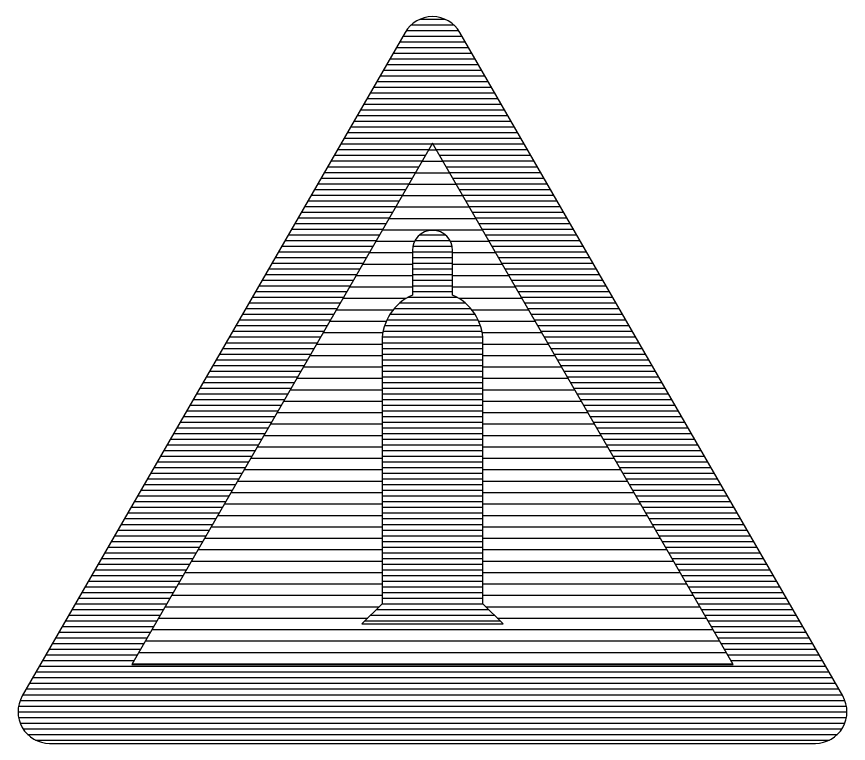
# Model space of a CAD drawing. Header units: millimetres. Extents: x -3 to 2253, y -3 to 1300.
# Drawn here: x -1.83 to 11.83, y 401.07 to 413 of the extents above; entities that cross this region are included whole.
import ezdxf

# ---------------------------------------------------------------- set-up
doc = ezdxf.new("R2010")
doc.units = ezdxf.units.MM
doc.layers.add('GEEL', color=2, linetype='Continuous')
doc.layers.add('VEILIG', color=7, linetype='Continuous')

# ---------------------------------------------------------------- blocks, each defined once
blk = doc.blocks.new('*X296')
at = {"color": 0}
for p, q in [((-0.065, 5.812), (0.065, 5.812)), ((-0.173, 5.625), (0.173, 5.625)), ((-0.281, 5.438), (0.281, 5.438)), ((-0.39, 5.25), (0.39, 5.25)), ((-0.498, 5.062), (0.498, 5.062)), ((-0.606, 4.875), (0.606, 4.875)), ((-0.714, 4.688), (0.714, 4.688)), ((-0.823, 4.5), (0.823, 4.5)), ((-0.931, 4.312), (-0.294, 4.312)), ((0.294, 4.312), (0.931, 4.312)), ((-1.039, 4.125), (-0.331, 4.125)), ((0.331, 4.125), (1.039, 4.125)), ((-1.147, 3.938), (-0.331, 3.938)), ((0.331, 3.938), (1.147, 3.938)), ((-1.256, 3.75), (-0.331, 3.75)), ((0.331, 3.75), (1.256, 3.75)), ((-1.364, 3.562), (-0.331, 3.562)), ((0.331, 3.562), (1.364, 3.562)), ((-1.472, 3.375), (-0.432, 3.375)), ((0.432, 3.375), (1.472, 3.375)), ((-1.58, 3.188), (-0.646, 3.188)), ((0.646, 3.188), (1.58, 3.188)), ((-1.689, 3), (-0.759, 3)), ((0.759, 3), (1.689, 3)), ((-1.797, 2.812), (-0.816, 2.812)), ((0.816, 2.812), (1.797, 2.812)), ((-1.905, 2.625), (-0.829, 2.625)), ((0.829, 2.625), (1.905, 2.625)), ((-2.013, 2.438), (-0.829, 2.438)), ((0.829, 2.438), (2.013, 2.438)), ((-2.122, 2.25), (-0.829, 2.25)), ((0.829, 2.25), (2.122, 2.25)), ((-2.23, 2.062), (-0.829, 2.062)), ((0.829, 2.062), (2.23, 2.062)), ((-2.338, 1.875), (-0.829, 1.875)), ((0.829, 1.875), (2.338, 1.875)), ((-2.446, 1.688), (-0.829, 1.688)), ((0.829, 1.688), (2.446, 1.688)), ((-2.555, 1.5), (-0.829, 1.5)), ((0.829, 1.5), (2.555, 1.5)), ((-2.663, 1.312), (-0.829, 1.312)), ((0.829, 1.312), (2.663, 1.312)), ((-2.771, 1.125), (-0.829, 1.125)), ((0.829, 1.125), (2.771, 1.125)), ((-2.879, 0.938), (-0.829, 0.938)), ((0.829, 0.938), (2.879, 0.938)), ((-2.988, 0.75), (-0.829, 0.75)), ((0.829, 0.75), (2.988, 0.75)), ((-3.096, 0.562), (-0.829, 0.562)), ((0.829, 0.562), (3.096, 0.562)), ((-3.204, 0.375), (-0.829, 0.375)), ((0.829, 0.375), (3.204, 0.375)), ((-3.312, 0.188), (-0.829, 0.188)), ((0.829, 0.188), (3.312, 0.188)), ((-3.421, 0), (-0.829, 0)), ((0.829, 0), (3.421, 0)), ((-3.529, -0.188), (-0.829, -0.188)), ((0.829, -0.188), (3.529, -0.188)), ((-3.637, -0.375), (-0.829, -0.375)), ((0.829, -0.375), (3.637, -0.375)), ((-3.746, -0.562), (-0.829, -0.562)), ((0.829, -0.562), (3.746, -0.562)), ((-3.854, -0.75), (-0.829, -0.75)), ((0.829, -0.75), (3.854, -0.75)), ((-3.962, -0.938), (-0.829, -0.938)), ((0.829, -0.938), (3.962, -0.938)), ((-4.07, -1.125), (-0.829, -1.125)), ((0.829, -1.125), (4.07, -1.125)), ((-4.179, -1.312), (-0.829, -1.312)), ((0.829, -1.312), (4.179, -1.312)), ((-4.287, -1.5), (-0.829, -1.5)), ((0.829, -1.5), (4.287, -1.5)), ((-4.395, -1.688), (-0.876, -1.688)), ((0.876, -1.688), (4.395, -1.688)), ((-4.503, -1.875), (-1.063, -1.875)), ((1.063, -1.875), (4.503, -1.875)), ((-4.612, -2.062), (4.612, -2.062)), ((-4.72, -2.25), (4.72, -2.25)), ((-4.828, -2.438), (4.828, -2.438)), ((-4.936, -2.625), (4.936, -2.625))]:
    blk.add_line(p, q, dxfattribs=at)
blk = doc.blocks.new('*X295')
at = {"color": 0}
for p, q in [((1374.911, 651.375), (1379.089, 651.375)), ((1375.806, 651.938), (1378.194, 651.938)), ((1374.417, 650.812), (1379.583, 650.812)), ((1374.082, 650.25), (1379.918, 650.25)), ((1373.432, 649.125), (1380.568, 649.125)), ((1373.757, 649.688), (1380.243, 649.688)), ((1373.108, 648.562), (1380.892, 648.562)), ((1372.458, 647.438), (1381.542, 647.438)), ((1372.783, 648), (1381.217, 648)), ((1372.133, 646.875), (1381.867, 646.875)), ((1371.484, 645.75), (1382.516, 645.75)), ((1371.809, 646.312), (1382.191, 646.312)), ((1371.159, 645.188), (1382.841, 645.188)), ((1370.51, 644.062), (1383.49, 644.062)), ((1370.834, 644.625), (1383.166, 644.625)), ((1370.185, 643.5), (1383.815, 643.5)), ((1369.535, 642.375), (1384.465, 642.375)), ((1369.86, 642.938), (1384.14, 642.938)), ((1369.21, 641.812), (1384.79, 641.812)), ((1368.561, 640.688), (1385.439, 640.688)), ((1368.886, 641.25), (1385.114, 641.25)), ((1368.236, 640.125), (1385.764, 640.125)), ((1367.587, 639), (1376.623, 639)), ((1367.911, 639.562), (1376.948, 639.562)), ((1377.052, 639.562), (1386.089, 639.562)), ((1377.377, 639), (1386.413, 639)), ((1367.262, 638.438), (1376.299, 638.438)), ((1377.701, 638.438), (1386.738, 638.438)), ((1366.937, 637.875), (1375.974, 637.875)), ((1378.026, 637.875), (1387.063, 637.875)), ((1366.288, 636.75), (1375.324, 636.75)), ((1366.612, 637.312), (1375.649, 637.312)), ((1378.351, 637.312), (1387.388, 637.312)), ((1378.676, 636.75), (1387.712, 636.75)), ((1365.963, 636.188), (1375, 636.188)), ((1379, 636.188), (1388.037, 636.188)), ((1365.313, 635.062), (1374.35, 635.062)), ((1365.638, 635.625), (1374.675, 635.625)), ((1379.325, 635.625), (1388.362, 635.625)), ((1379.65, 635.062), (1388.687, 635.062)), ((1364.989, 634.5), (1374.025, 634.5)), ((1379.975, 634.5), (1389.011, 634.5)), ((1364.339, 633.375), (1373.376, 633.375)), ((1364.664, 633.938), (1373.701, 633.938)), ((1380.299, 633.938), (1389.336, 633.938)), ((1380.624, 633.375), (1389.661, 633.375)), ((1364.014, 632.812), (1373.051, 632.812)), ((1380.949, 632.812), (1389.986, 632.812)), ((1363.365, 631.688), (1372.402, 631.688)), ((1363.69, 632.25), (1372.726, 632.25)), ((1381.274, 632.25), (1390.31, 632.25)), ((1381.598, 631.688), (1390.635, 631.688)), ((1363.04, 631.125), (1372.077, 631.125)), ((1381.923, 631.125), (1390.96, 631.125)), ((1362.391, 630), (1371.427, 630)), ((1362.715, 630.562), (1371.752, 630.562)), ((1375.268, 630), (1378.732, 630)), ((1375.752, 630.562), (1378.248, 630.562)), ((1382.248, 630.562), (1391.285, 630.562)), ((1382.573, 630), (1391.609, 630)), ((1362.066, 629.438), (1371.103, 629.438)), ((1375.048, 629.438), (1378.952, 629.438)), ((1382.897, 629.438), (1391.934, 629.438)), ((1361.416, 628.312), (1370.453, 628.312)), ((1361.741, 628.875), (1370.778, 628.875)), ((1375, 628.875), (1379, 628.875)), ((1375, 628.312), (1379, 628.312)), ((1383.222, 628.875), (1392.259, 628.875)), ((1383.547, 628.312), (1392.584, 628.312)), ((1361.091, 627.75), (1370.128, 627.75)), ((1375, 627.75), (1379, 627.75)), ((1383.872, 627.75), (1392.909, 627.75)), ((1360.442, 626.625), (1369.479, 626.625)), ((1360.767, 627.188), (1369.804, 627.188)), ((1375, 627.188), (1379, 627.188)), ((1375, 626.625), (1379, 626.625)), ((1384.196, 627.188), (1393.233, 627.188)), ((1384.521, 626.625), (1393.558, 626.625)), ((1360.117, 626.062), (1369.154, 626.062)), ((1375, 626.062), (1379, 626.062)), ((1384.846, 626.062), (1393.883, 626.062)), ((1359.792, 625.5), (1368.829, 625.5)), ((1375, 625.5), (1379, 625.5)), ((1385.171, 625.5), (1394.208, 625.5)), ((1359.143, 624.375), (1368.18, 624.375)), ((1359.468, 624.938), (1368.504, 624.938)), ((1374.579, 624.375), (1379.421, 624.375)), ((1375, 624.938), (1379, 624.938)), ((1385.496, 624.938), (1394.532, 624.938)), ((1385.82, 624.375), (1394.857, 624.375)), ((1358.818, 623.812), (1367.855, 623.812)), ((1373.765, 623.812), (1380.235, 623.812)), ((1386.145, 623.812), (1395.182, 623.812)), ((1358.169, 622.688), (1367.205, 622.688)), ((1358.493, 623.25), (1367.53, 623.25)), ((1372.784, 622.688), (1381.216, 622.688)), ((1373.2, 623.25), (1380.8, 623.25)), ((1386.47, 623.25), (1395.507, 623.25)), ((1386.795, 622.688), (1395.831, 622.688)), ((1357.844, 622.125), (1366.881, 622.125)), ((1372.474, 622.125), (1381.526, 622.125)), ((1387.119, 622.125), (1396.156, 622.125)), ((1357.194, 621), (1366.231, 621)), ((1357.519, 621.562), (1366.556, 621.562)), ((1372.101, 621), (1381.899, 621)), ((1372.25, 621.562), (1381.75, 621.562)), ((1387.444, 621.562), (1396.481, 621.562)), ((1387.769, 621), (1396.806, 621)), ((1356.87, 620.438), (1365.906, 620.438)), ((1372.019, 620.438), (1381.981, 620.438)), ((1388.094, 620.438), (1397.13, 620.438)), ((1356.22, 619.312), (1365.257, 619.312)), ((1356.545, 619.875), (1365.582, 619.875)), ((1372, 619.875), (1382, 619.875)), ((1372, 619.312), (1382, 619.312)), ((1388.418, 619.875), (1397.455, 619.875)), ((1388.743, 619.312), (1397.78, 619.312)), ((1355.895, 618.75), (1364.932, 618.75)), ((1372, 618.75), (1382, 618.75)), ((1389.068, 618.75), (1398.105, 618.75)), ((1355.246, 617.625), (1364.283, 617.625)), ((1355.571, 618.188), (1364.607, 618.188)), ((1372, 618.188), (1382, 618.188)), ((1372, 617.625), (1382, 617.625)), ((1389.393, 618.188), (1398.429, 618.188)), ((1389.717, 617.625), (1398.754, 617.625)), ((1354.921, 617.062), (1363.958, 617.062)), ((1372, 617.062), (1382, 617.062)), ((1390.042, 617.062), (1399.079, 617.062)), ((1354.272, 615.938), (1363.308, 615.938)), ((1354.596, 616.5), (1363.633, 616.5)), ((1372, 616.5), (1382, 616.5)), ((1372, 615.938), (1382, 615.938)), ((1390.367, 616.5), (1399.404, 616.5)), ((1390.692, 615.938), (1399.728, 615.938)), ((1353.947, 615.375), (1362.984, 615.375)), ((1372, 615.375), (1382, 615.375)), ((1391.016, 615.375), (1400.053, 615.375)), ((1353.297, 614.25), (1362.334, 614.25)), ((1353.622, 614.812), (1362.659, 614.812)), ((1372, 614.812), (1382, 614.812)), ((1372, 614.25), (1382, 614.25)), ((1391.341, 614.812), (1400.378, 614.812)), ((1391.666, 614.25), (1400.703, 614.25)), ((1352.973, 613.688), (1362.009, 613.688)), ((1372, 613.688), (1382, 613.688)), ((1391.991, 613.688), (1401.027, 613.688)), ((1352.648, 613.125), (1361.685, 613.125)), ((1372, 613.125), (1382, 613.125)), ((1392.315, 613.125), (1401.352, 613.125)), ((1351.998, 612), (1361.035, 612)), ((1352.323, 612.562), (1361.36, 612.562)), ((1372, 612.562), (1382, 612.562)), ((1372, 612), (1382, 612)), ((1392.64, 612.562), (1401.677, 612.562)), ((1392.965, 612), (1402.002, 612)), ((1351.673, 611.438), (1360.71, 611.438)), ((1372, 611.438), (1382, 611.438)), ((1393.29, 611.438), (1402.327, 611.438)), ((1351.024, 610.312), (1360.061, 610.312)), ((1351.349, 610.875), (1360.385, 610.875)), ((1372, 610.875), (1382, 610.875)), ((1372, 610.312), (1382, 610.312)), ((1393.615, 610.875), (1402.651, 610.875)), ((1393.939, 610.312), (1402.976, 610.312)), ((1350.699, 609.75), (1359.736, 609.75)), ((1372, 609.75), (1382, 609.75)), ((1394.264, 609.75), (1403.301, 609.75)), ((1350.05, 608.625), (1359.086, 608.625)), ((1350.374, 609.188), (1359.411, 609.188)), ((1372, 609.188), (1382, 609.188)), ((1372, 608.625), (1382, 608.625)), ((1394.589, 609.188), (1403.626, 609.188)), ((1394.914, 608.625), (1403.95, 608.625)), ((1349.725, 608.062), (1358.762, 608.062)), ((1372, 608.062), (1382, 608.062)), ((1395.238, 608.062), (1404.275, 608.062)), ((1349.075, 606.938), (1358.112, 606.938)), ((1349.4, 607.5), (1358.437, 607.5)), ((1372, 607.5), (1382, 607.5)), ((1372, 606.938), (1382, 606.938)), ((1395.563, 607.5), (1404.6, 607.5)), ((1395.888, 606.938), (1404.925, 606.938)), ((1348.751, 606.375), (1357.787, 606.375)), ((1372, 606.375), (1382, 606.375)), ((1396.213, 606.375), (1405.249, 606.375)), ((1348.101, 605.25), (1357.138, 605.25)), ((1348.426, 605.812), (1357.463, 605.812)), ((1372, 605.812), (1382, 605.812)), ((1372, 605.25), (1382, 605.25)), ((1396.537, 605.812), (1405.574, 605.812)), ((1396.862, 605.25), (1405.899, 605.25)), ((1347.776, 604.688), (1356.813, 604.688)), ((1372, 604.688), (1382, 604.688)), ((1397.187, 604.688), (1406.224, 604.688)), ((1347.127, 603.562), (1356.164, 603.562)), ((1347.452, 604.125), (1356.488, 604.125)), ((1372, 604.125), (1382, 604.125)), ((1372, 603.562), (1382, 603.562)), ((1397.512, 604.125), (1406.548, 604.125)), ((1397.836, 603.562), (1406.873, 603.562)), ((1346.802, 603), (1355.839, 603)), ((1372, 603), (1382, 603)), ((1398.161, 603), (1407.198, 603)), ((1346.477, 602.438), (1355.514, 602.438)), ((1372, 602.438), (1382, 602.438)), ((1398.486, 602.438), (1407.523, 602.438)), ((1345.828, 601.312), (1354.865, 601.312)), ((1346.153, 601.875), (1355.189, 601.875)), ((1372, 601.875), (1382, 601.875)), ((1372, 601.312), (1382, 601.312)), ((1398.811, 601.875), (1407.847, 601.875)), ((1399.135, 601.312), (1408.172, 601.312)), ((1345.503, 600.75), (1354.54, 600.75)), ((1372, 600.75), (1382, 600.75)), ((1399.46, 600.75), (1408.497, 600.75)), ((1344.854, 599.625), (1353.89, 599.625)), ((1345.178, 600.188), (1354.215, 600.188)), ((1372, 600.188), (1382, 600.188)), ((1372, 599.625), (1382, 599.625)), ((1399.785, 600.188), (1408.822, 600.188)), ((1400.11, 599.625), (1409.146, 599.625)), ((1344.529, 599.062), (1353.566, 599.062)), ((1372, 599.062), (1382, 599.062)), ((1400.434, 599.062), (1409.471, 599.062)), ((1343.879, 597.938), (1352.916, 597.938)), ((1344.204, 598.5), (1353.241, 598.5)), ((1372, 598.5), (1382, 598.5)), ((1372, 597.938), (1382, 597.938)), ((1400.759, 598.5), (1409.796, 598.5)), ((1401.084, 597.938), (1410.121, 597.938)), ((1343.554, 597.375), (1352.591, 597.375)), ((1372, 597.375), (1382, 597.375)), ((1401.409, 597.375), (1410.446, 597.375)), ((1342.905, 596.25), (1351.942, 596.25)), ((1343.23, 596.812), (1352.267, 596.812)), ((1372, 596.812), (1382, 596.812)), ((1372, 596.25), (1382, 596.25)), ((1401.733, 596.812), (1410.77, 596.812)), ((1402.058, 596.25), (1411.095, 596.25)), ((1342.58, 595.688), (1351.617, 595.688)), ((1372, 595.688), (1382, 595.688)), ((1402.383, 595.688), (1411.42, 595.688)), ((1341.931, 594.562), (1350.967, 594.562)), ((1342.255, 595.125), (1351.292, 595.125)), ((1372, 595.125), (1382, 595.125)), ((1372, 594.562), (1382, 594.562)), ((1402.708, 595.125), (1411.745, 595.125)), ((1403.033, 594.562), (1412.069, 594.562)), ((1341.606, 594), (1350.643, 594)), ((1372, 594), (1382, 594)), ((1403.357, 594), (1412.394, 594)), ((1340.956, 592.875), (1349.993, 592.875)), ((1341.281, 593.438), (1350.318, 593.438)), ((1370.875, 592.875), (1383.125, 592.875)), ((1371.438, 593.438), (1382.562, 593.438)), ((1403.682, 593.438), (1412.719, 593.438)), ((1404.007, 592.875), (1413.044, 592.875)), ((1340.632, 592.312), (1349.668, 592.312)), ((1370.312, 592.312), (1383.688, 592.312)), ((1404.332, 592.312), (1413.368, 592.312)), ((1339.982, 591.188), (1349.019, 591.188)), ((1340.307, 591.75), (1349.344, 591.75)), ((1404.656, 591.75), (1413.693, 591.75)), ((1404.981, 591.188), (1414.018, 591.188)), ((1339.657, 590.625), (1348.694, 590.625)), ((1405.306, 590.625), (1414.343, 590.625)), ((1339.333, 590.062), (1348.369, 590.062)), ((1405.631, 590.062), (1414.667, 590.062)), ((1338.683, 588.938), (1347.72, 588.938)), ((1339.008, 589.5), (1348.045, 589.5)), ((1405.955, 589.5), (1414.992, 589.5)), ((1406.28, 588.938), (1415.317, 588.938)), ((1338.358, 588.375), (1347.395, 588.375)), ((1406.605, 588.375), (1415.642, 588.375)), ((1337.709, 587.25), (1416.291, 587.25)), ((1338.034, 587.812), (1415.966, 587.812)), ((1337.384, 586.688), (1416.616, 586.688)), ((1336.735, 585.562), (1417.265, 585.562)), ((1337.059, 586.125), (1416.941, 586.125)), ((1336.41, 585), (1417.59, 585)), ((1335.968, 583.875), (1418.033, 583.875)), ((1336.127, 584.438), (1417.873, 584.438)), ((1335.915, 583.312), (1418.085, 583.312)), ((1335.965, 582.75), (1418.036, 582.75)), ((1336.121, 582.188), (1417.879, 582.188)), ((1336.404, 581.625), (1417.596, 581.625)), ((1336.861, 581.062), (1417.14, 581.062)), ((1337.655, 580.5), (1416.346, 580.5))]:
    blk.add_line(p, q, dxfattribs=at)
blk = doc.blocks.new('0711')
at = {"layer": 'VEILIG', "elevation": -16571892.768}
blk.add_lwpolyline([(6.739, -3.154), (0.449, 7.741, 0.57735), (-0.449, 7.741), (-6.739, -3.154, 0.57735), (-6.29, -3.932), (6.29, -3.932, 0.57735)], format="xyb", close=True, dxfattribs=at)
blk.add_lwpolyline([(4.942, -2.635), (0, 5.925), (-4.942, -2.635)], close=True, dxfattribs=at)
at = {"layer": 'VEILIG'}
blk.add_lwpolyline([(0.331, 4.16, 1), (-0.331, 4.16), (-0.331, 3.428, 0.298217), (-0.829, 2.668), (-0.829, -1.641), (-1.16, -1.972), (1.16, -1.972), (0.829, -1.641), (0.829, 2.668, 0.298217), (0.331, 3.428)], format="xyb", close=True, dxfattribs=at)
at = {"layer": 'GEEL'}
blk.add_blockref('*X296', (0, 0), dxfattribs=at)
at = {"layer": 'VEILIG', "xscale": 0.1657189277010557, "yscale": 0.1657189277010557, "zscale": 0.1657189277010557}
blk.add_blockref('*X295', (-228.195, -100.078), dxfattribs=at)

msp = doc.modelspace()

# ---------------------------------------------------------------- block references
msp.add_blockref('0711', (5, 405))

doc.saveas('drawing.dxf')
